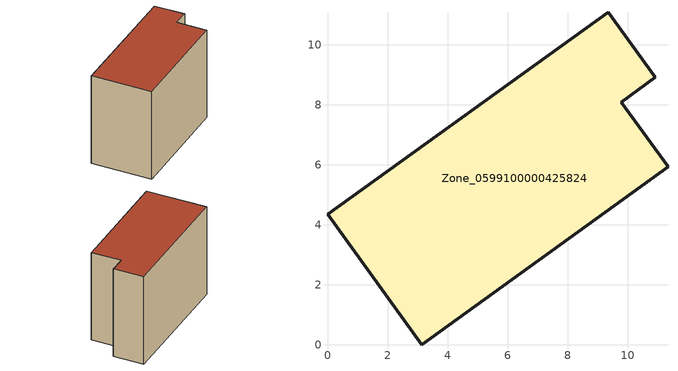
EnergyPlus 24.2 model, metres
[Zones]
Zone_0599100000425824
 floor ground (C_G): 0,4.36 9.34,11.09 10.92,8.91 9.79,8.09 11.34,5.94 3.13,0 z0
 wall outside (C_F): 3.13,0 11.34,5.94 9.79,8.09 10.92,8.91 9.34,11.09 0,4.36 3.13,0 z0:8.28
 roof outside (C_R): 9.34,11.09 0,4.36 3.13,0 11.34,5.94 9.79,8.09 10.92,8.91 z8.28
[BUILDING]
Pand.0599100000425824: North Axis=0; Terrain=City; Loads Convergence Tolerance Value=0.04; Temperature Convergence Tolerance Value=0.4; Solar Distribution=FullExterior; Maximum Number of Warmup Days=25; Minimum Number of Warmup Days=1
[Site:Location]
Rotterdam.The.Hague.AP_ZH_NLD Design_Conditions: Latitude=51.96; Longitude=4.45; Time Zone=1; Elevation=-4.5
[SITE:GROUNDTEMPERATURE:BUILDINGSURFACE]
18, 18, 18, 18, 18, 18, 18, 18, 18, 18, 18, 18
[MATERIAL] Thermal Absorptance=0.9; Solar Absorptance=0.7; Visible Absorptance=0.7
Name | Roughness | Thickness | Conductivity | Density | Specific Heat
G.TI.2006-2014 | MediumSmooth | 0.15 | 0.06 | 540 | 1210
F.TI.2006-2014 | Rough | 0.3 | 0.12 | 1920 | 840
R.TI.2006-2014 | MediumRough | 0.2 | 0.08 | 1500 | 1000
[CONSTRUCTION]
C_G: G.TI.2006-2014
C_F: F.TI.2006-2014
C_R: R.TI.2006-2014
[ZONE]
Zone_0599100000425824: Type=1; Multiplier=1; Ceiling Height=Autocalculate; Volume=Autocalculate; Floor Area=autocalculate; Part of Total Floor Area=Yes
[ZONEINFILTRATION:DESIGNFLOWRATE]
Infil_Zone_0599100000425824: Zone or ZoneList or Space or SpaceList=Zone_0599100000425824; Schedule=AlwaysOn; Design Flow Rate Calculation Method=Flow/Area; Flow Rate per Floor Area=0.0015; Constant Term Coefficient=1; Temperature Term Coefficient=0; Velocity Term Coefficient=0; Velocity Squared Term Coefficient=0
[HVACTEMPLATE:ZONE:IDEALLOADSAIRSYSTEM]
Zone_0599100000425824: Maximum Heating Supply Air Temperature=50; Minimum Cooling Supply Air Temperature=13; Maximum Heating Supply Air Humidity Ratio=0.0156; Minimum Cooling Supply Air Humidity Ratio=0.0077; Heating Limit=NoLimit; Cooling Limit=NoLimit; Dehumidification Control Type=ConstantSensibleHeatRatio; Cooling Sensible Heat Ratio=0.7; Dehumidification Setpoint=60; Humidification Control Type=None; Humidification Setpoint=30; Outdoor Air Method=None; Outdoor Air Flow Rate per Person=0.00944; Outdoor Air Flow Rate per Zone Floor Area=0; Outdoor Air Flow Rate per Zone=0; Demand Controlled Ventilation Type=None; Outdoor Air Economizer Type=NoEconomizer; Heat Recovery Type=None; Sensible Heat Recovery Effectiveness=0.7; Latent Heat Recovery Effectiveness=0.65
[ZONECONTROL:THERMOSTAT]
ThermostatControl_Zone_0599100000425824: Zone or ZoneList=Zone_0599100000425824; Control Type Schedule=DualSetpointControlType; Control 1=Thermostat_Zone_0599100000425824; Temperature Difference Between Cutout And Setpoint=0
[THERMOSTATSETPOINT:DUALSETPOINT]
Thermostat_Zone_0599100000425824: Heating Setpoint Temperature Schedule=HeatingSetpoint_Zone_0599100000425824; Cooling Setpoint Temperature Schedule=CoolingSetpoint_Zone_0599100000425824
[SCHEDULE:COMPACT]
HeatingSetpoint_Zone_0599100000425824: Through: 12/31, For: AllDays, Until: 24:00, 21
CoolingSetpoint_Zone_0599100000425824: Through: 12/31, For: AllDays, Until: 24:00, 24
DualSetpointControlType: Through: 12/31, For: AllDays, Until: 24:00, 4
AlwaysOn: Through: 12/31, For: AllDays, Until: 24:00, 1
